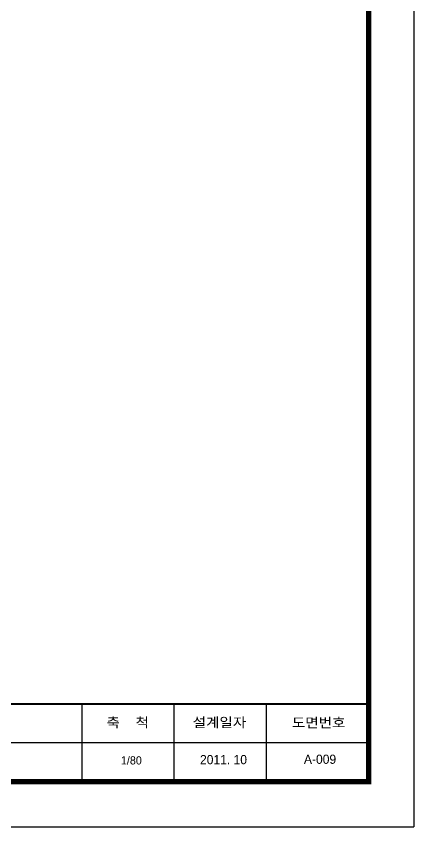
# Model space of a CAD drawing. Extents: x 257532 to 291172, y -129942 to -106182.
# Drawn here: x 283416 to 291172, y -129942 to -114122 of the extents above; entities that cross this region are included whole.
import ezdxf
from ezdxf.enums import TextEntityAlignment as Align

# ---------------------------------------------------------------- set-up
doc = ezdxf.new("R2010")
doc.units = 0
doc.header["$LTSCALE"] = 50
doc.header["$MEASUREMENT"] = 0
for name, color, linetype in [('COR', 4, 'CONTINUOUS'), ('HAT', 5, 'CONTINUOUS'), ('WAL', 3, 'CONTINUOUS')]:
    doc.layers.add(name, color=color, linetype=linetype)
doc.styles.add('HY울릉도M', font='HYWULM_0.TTF')

# ---------------------------------------------------------------- blocks, each defined once
blk = doc.blocks.new('20')
at = {"layer": 'COR', "linetype": 'Continuous'}
for p, q in [((294331, -53606), (294331, -57398)), ((294331, -53606), (294331, -57398)), ((298824, -53606), (298824, -57398)), ((303324, -53606), (303324, -57398)), ((308324, -55502), (230424, -55502)), ((308324, -55502), (230424, -55502))]:
    blk.add_line(p, q, dxfattribs=at)
at = {"layer": 'COR', "linetype": 'Continuous', "const_width": 270}
blk.add_lwpolyline([(230424, -2398), (230424, -57398), (308324, -57398), (308324, -2398)], close=True, dxfattribs=at)
at = {"layer": 'COR', "linetype": 'Continuous', "const_width": 94.8}
blk.add_lwpolyline([(308324, -53606), (230424, -53606)], dxfattribs=at)
at = {"layer": 'HAT'}
for p in [(310524, -198), (226424, -59598)]:
    blk.add_line(p, (310524, -59598), dxfattribs=at)
at = {"layer": 'WAL', "linetype": 'Continuous', "style": 'HY울릉도M', "width": 1.1}
for s, p in [('축    척', (295539, -54743)), ('설계일자', (299737, -54743)), ('도면번호', (304577, -54755))]:
    blk.add_text(s, height=474.3, dxfattribs=at).set_placement(p)

msp = doc.modelspace()

# ---------------------------------------------------------------- block references
at = {"layer": 'WAL', "xscale": 0.4000000000232831, "yscale": 0.4000000000232831, "zscale": 0.4000000000000001}
msp.add_blockref('20', (166961.78053, -106102.54601), dxfattribs=at)

# ---------------------------------------------------------------- texts
at = {"layer": 'WAL', "style": 'HY울릉도M'}
for s, height, p in [('1/80', 160, (285662.65411, -128725.73951)), ('A-009', 180, (289343.05701, -128713.54503))]:
    msp.add_text(s, height=height, dxfattribs=at).set_placement(p, align=Align.CENTER)
at = {"layer": 'WAL', "linetype": 'Continuous', "style": 'HY울릉도M'}
msp.add_text('2011. 10', height=180, dxfattribs=at).set_placement((287459.69611, -128631.20554), align=Align.MIDDLE_CENTER)

doc.saveas('drawing.dxf')
